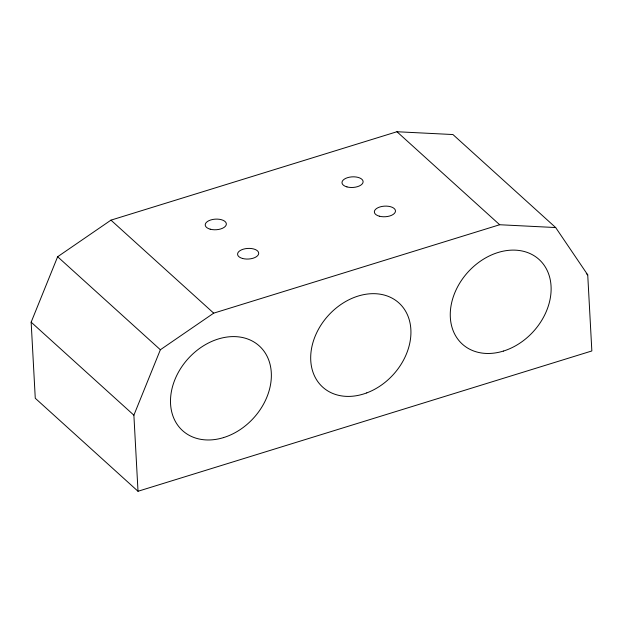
<?xml version="1.0" encoding="UTF-8"?>
<svg xmlns="http://www.w3.org/2000/svg" width="623" height="623" viewBox="0 0 623 623"><rect width="100%" height="100%" fill="white"/><g stroke="black" fill="none" stroke-linecap="round" stroke-linejoin="round"><path stroke-width="0.93" d="M31.15 322.177L57.635 256.746L110.956 220.145L396.944 131.733L452.937 134.545L555.669 227.551L587.73 274.875L591.85 350.959L138.01 491.267L35.27 398.261L31.15 322.177L133.883 415.183L138.01 491.267M133.883 415.183L160.368 349.752L213.697 313.151L499.677 224.739L555.669 227.551M586.29 273.575L587.73 274.875M396.944 131.733L499.677 224.739M110.956 220.145L213.697 313.151M57.635 256.746L160.368 349.752M366.729 392.911A56.779 43.914 -47.8 0 0 400.947 304.943A56.779 43.914 -47.8 0 0 314.747 337.238A56.779 43.914 -47.8 0 0 366.729 392.911M503.361 351.084A57.129 44.186 -47.8 0 0 542.968 263.654A57.129 44.186 -47.8 0 0 455.748 290.614A57.129 44.186 -47.8 0 0 503.361 351.084M223.595 437.58A57.129 44.186 -47.8 0 0 263.202 350.142A57.129 44.186 -47.8 0 0 175.982 377.102A57.129 44.186 -47.8 0 0 223.595 437.58M346.964 186.9A10.583 5.319 -3.1 0 0 363.116 181.908A10.583 5.319 -3.1 0 0 347.587 177.656A10.583 5.319 -3.1 0 0 346.964 186.9M210.192 229.186A10.583 5.319 -3.1 0 0 226.344 224.194A10.583 5.319 -3.1 0 0 210.815 219.942A10.583 5.319 -3.1 0 0 210.192 229.186M242.549 258.475A10.583 5.319 -3.1 0 0 258.701 253.483A10.583 5.319 -3.1 0 0 243.165 249.231A10.583 5.319 -3.1 0 0 242.549 258.475M379.321 216.189A10.583 5.319 -3.1 0 0 395.473 211.197A10.583 5.319 -3.1 0 0 379.944 206.945A10.583 5.319 -3.1 0 0 379.321 216.189"/></g></svg>
